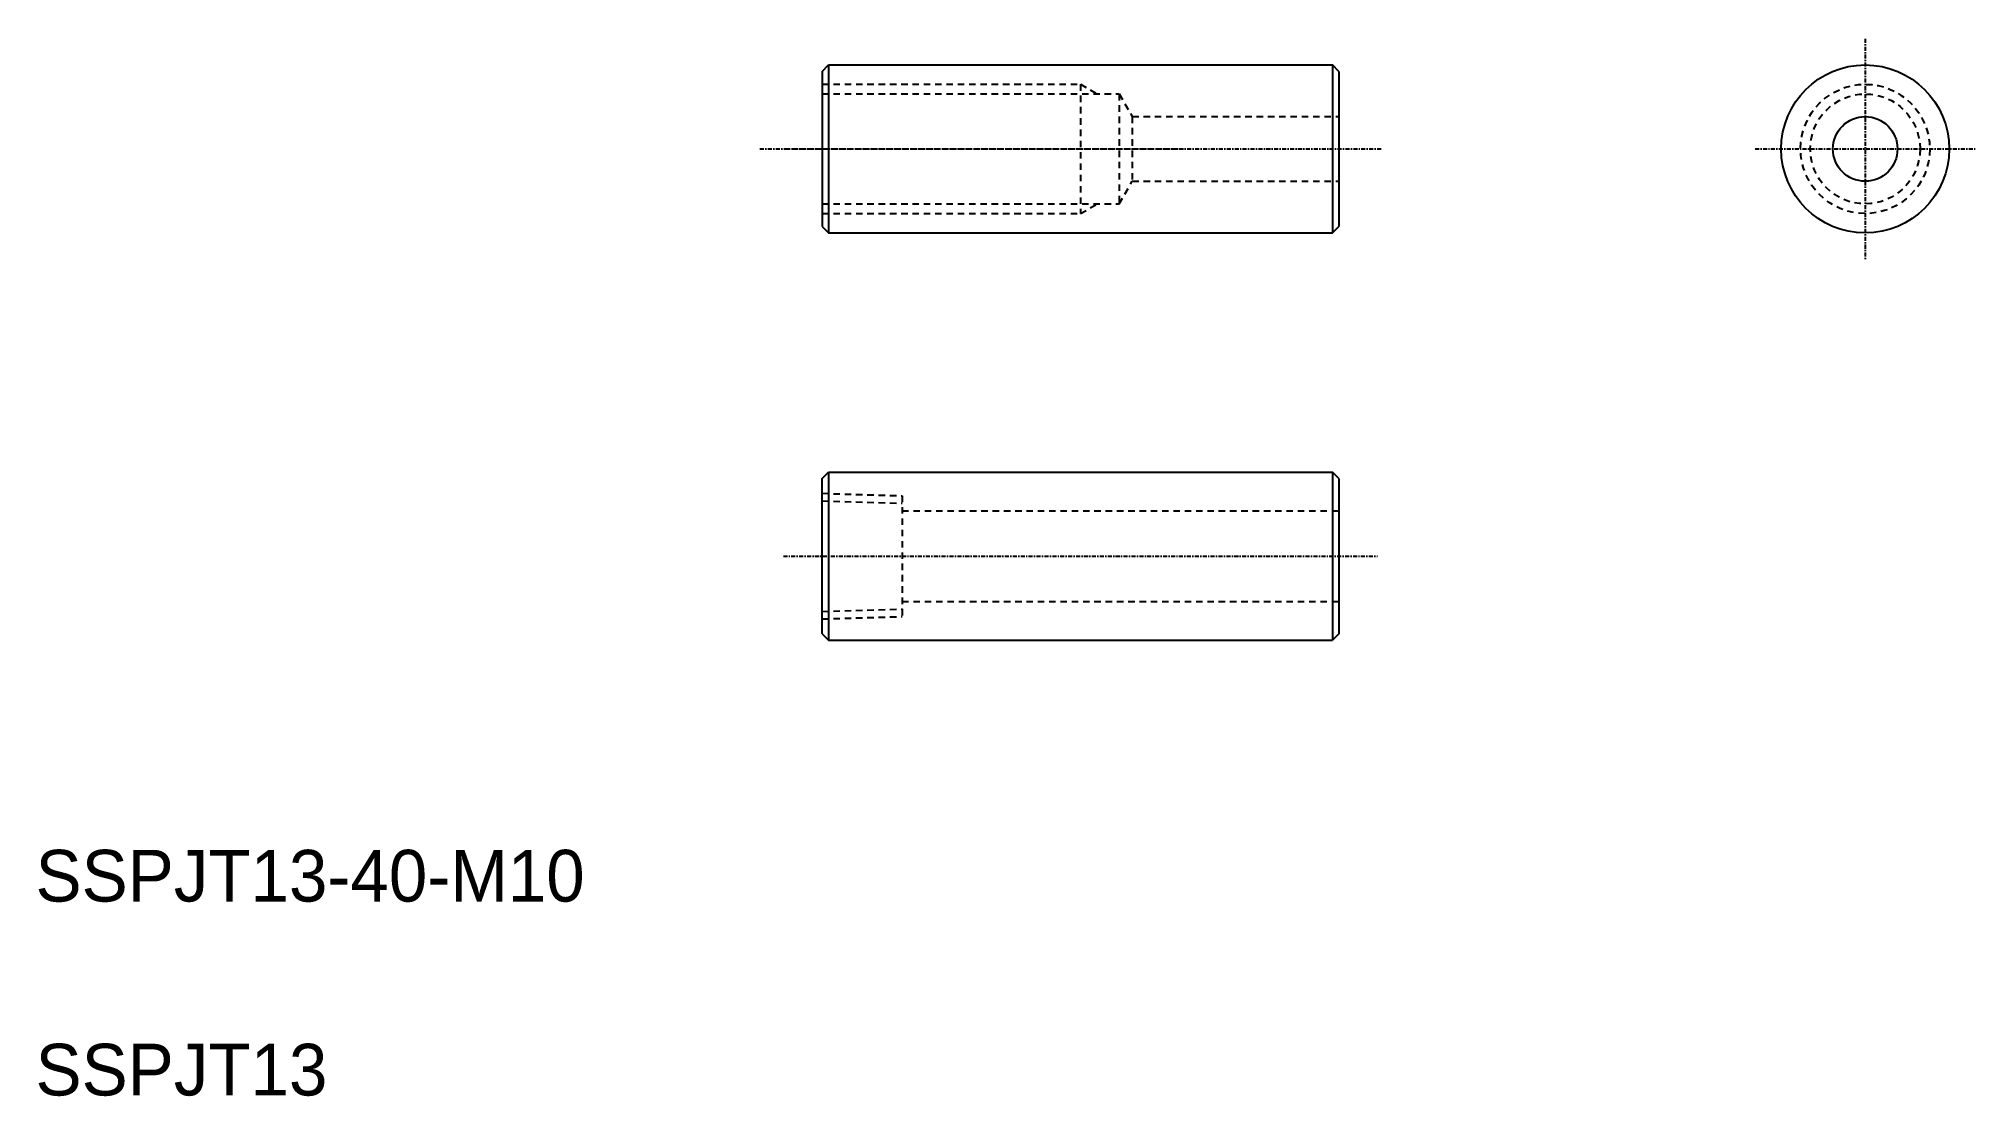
# Model space of a CAD drawing. Extents: x 191 to 341, y 74 to 156.
import ezdxf

# ---------------------------------------------------------------- set-up
doc = ezdxf.new("R2010")
doc.units = 0
doc.header["$LTSCALE"] = 0.25
doc.linetypes.add('CENTER', pattern=[2, 1.25, -0.25, 0.25, -0.25])
doc.linetypes.add('DASHED', pattern=[3.5, 2, -1.5])
doc.layers.get('0').update_dxf_attribs({"linetype": 'CONTINUOUS'})
doc.layers.add('CENTER', color=1, linetype='CENTER')

msp = doc.modelspace()

# ---------------------------------------------------------------- linework, layer by layer
for p, q in [((251.43, 153.41), (251.93, 153.91)), ((251.43, 153.41), (251.43, 141.41)), ((251.93, 153.91), (290.93, 153.91)), ((251.93, 153.91), (251.93, 140.91)), ((261.68, 153.91), (261.68, 153.91)), ((271.43, 153.91), (271.43, 153.91)), ((290.93, 153.91), (290.93, 140.91)), ((291.43, 153.41), (290.93, 153.91)), ((291.43, 153.41), (291.43, 141.41)), ((251.43, 152.41), (251.43, 142.41)), ((251.43, 141.41), (251.93, 140.91)), ((290.93, 140.91), (291.43, 141.41)), ((251.93, 140.91), (290.93, 140.91)), ((251.43, 121.91), (251.93, 122.41)), ((251.43, 109.91), (251.43, 121.91)), ((251.93, 122.41), (290.93, 122.41)), ((251.93, 122.41), (251.93, 109.41)), ((290.93, 122.41), (290.93, 109.41)), ((291.43, 121.91), (290.93, 122.41)), ((291.43, 121.91), (291.43, 109.91)), ((251.43, 109.91), (251.93, 109.41)), ((291.43, 109.91), (290.93, 109.41)), ((251.93, 109.41), (290.93, 109.41))]:
    msp.add_line(p, q)
at = {"color": 3, "linetype": 'DASHED'}
for p, q in [((251.43, 152.41), (271.43, 152.41)), ((251.43, 151.66), (274.43, 151.66)), ((271.43, 152.41), (271.43, 142.41)), ((271.43, 152.41), (272.73, 151.66)), ((274.43, 151.66), (275.44, 149.91)), ((274.43, 151.66), (274.43, 143.16)), ((275.44, 149.91), (291.43, 149.91)), ((275.44, 149.91), (275.44, 144.91)), ((274.43, 143.16), (275.44, 144.91)), ((275.44, 144.91), (291.43, 144.91)), ((251.43, 143.16), (274.43, 143.16)), ((271.43, 142.41), (272.73, 143.16)), ((251.43, 142.41), (271.43, 142.41)), ((251.43, 120.77), (257.63, 120.58)), ((251.43, 120.19), (257.63, 120)), ((257.63, 120.58), (257.63, 111.24)), ((257.63, 119.41), (291.43, 119.41)), ((251.43, 111.63), (257.63, 111.82)), ((251.43, 111.05), (257.63, 111.24)), ((257.63, 112.41), (291.43, 112.41))]:
    msp.add_line(p, q, dxfattribs=at)
for radius in [6.5, 2.5]:
    msp.add_circle((332.18, 147.41), radius)
for radius in [5, 4.25]:
    msp.add_circle((332.18, 147.41), radius, dxfattribs=at)
at = {"layer": 'CENTER', "color": 1, "linetype": 'CENTER'}
for p, q in [((332.18, 155.93), (332.18, 138.89)), ((246.62, 147.41), (294.79, 147.41)), ((248.64, 147.41), (279.05, 147.41)), ((323.66, 147.41), (340.7, 147.41)), ((248.43, 115.91), (294.43, 115.91))]:
    msp.add_line(p, q, dxfattribs=at)

# ---------------------------------------------------------------- texts
for s, p in [('SSPJT13-40-M10', (190.54, 89.19)), ('SSPJT13', (190.54, 74.19))]:
    msp.add_text(s, height=4).set_placement(p)

doc.saveas('drawing.dxf')
